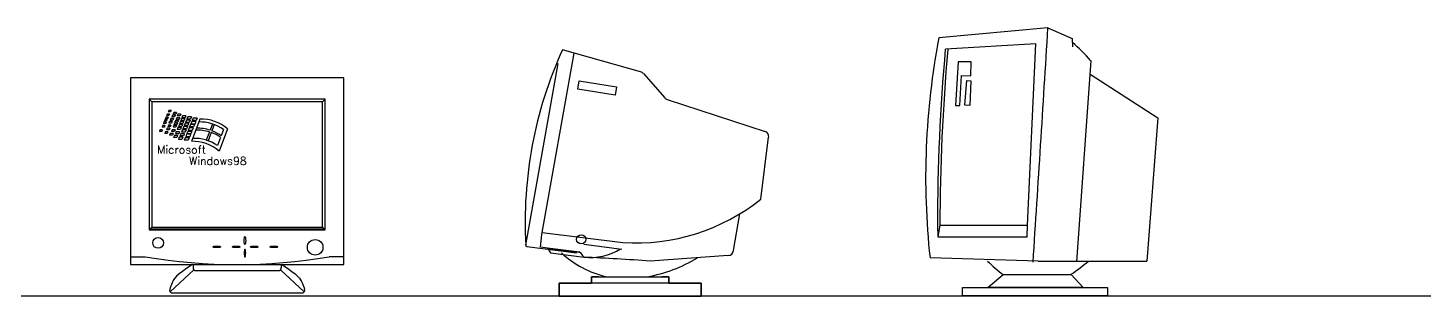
# Model space of a CAD drawing. Header units: inches. Extents: x 11.8 to 54.3, y 10.8 to 35.6.
# Drawn here: x 20.241 to 22.857, y 31.498 to 32.001 of the extents above; entities that cross this region are included whole.
import ezdxf

# ---------------------------------------------------------------- set-up
doc = ezdxf.new("R2010")
doc.units = ezdxf.units.IN
doc.header["$MEASUREMENT"] = 0
for name, color, linetype in [('02', 2, 'Continuous'), ('1', 1, 'Continuous'), ('4', 4, 'Continuous')]:
    doc.layers.add(name, color=color, linetype=linetype)
doc.styles.add('COMPLEX', font='COMPLEX.SHX')

msp = doc.modelspace()

# ---------------------------------------------------------------- linework, layer by layer
at = {"layer": '02'}
for p, q in [((21.2043, 31.6136), (21.2649, 31.9536)), ((22.13, 31.9706), (21.9602, 31.9608)), ((22.1139, 31.6306), (22.13, 31.9706)), ((21.1739, 31.5933), (21.2346, 31.9337)), ((21.9842, 31.937), (21.979, 31.855)), ((22.0085, 31.937), (21.9842, 31.937)), ((22.0079, 31.9107), (22.0085, 31.937)), ((21.2714, 31.8859), (21.2738, 31.9014)), ((21.2738, 31.9014), (21.3438, 31.8903)), ((21.9874, 31.855), (21.9906, 31.9113)), ((21.9906, 31.9113), (22.0079, 31.9107)), ((21.997, 31.8556), (22.0002, 31.9024)), ((22.0002, 31.9024), (22.0079, 31.9017)), ((22.0079, 31.9017), (22.006, 31.855)), ((21.3413, 31.8747), (21.2714, 31.8859)), ((21.3438, 31.8903), (21.3413, 31.8747)), ((20.798, 31.8669), (20.468, 31.8669)), ((20.473, 31.8619), (20.468, 31.8669)), ((20.468, 31.8669), (20.468, 31.6219)), ((20.5048, 31.8458), (20.5038, 31.8431)), ((20.5081, 31.8431), (20.5038, 31.8431)), ((20.5092, 31.8458), (20.5048, 31.8458)), ((20.5092, 31.8458), (20.5081, 31.8431)), ((20.793, 31.8619), (20.798, 31.8669)), ((20.798, 31.6219), (20.798, 31.8669)), ((21.979, 31.855), (21.9874, 31.855)), ((22.006, 31.855), (21.997, 31.8556)), ((20.4933, 31.8176), (20.4922, 31.8149)), ((20.4976, 31.8176), (20.4933, 31.8176)), ((20.4958, 31.8245), (20.4948, 31.8218)), ((20.4992, 31.8218), (20.4948, 31.8218)), ((20.5002, 31.8245), (20.4958, 31.8245)), ((20.4976, 31.8289), (20.4966, 31.8262)), ((20.5009, 31.8262), (20.4966, 31.8262)), ((20.4976, 31.8176), (20.4966, 31.8149)), ((20.502, 31.8289), (20.4976, 31.8289)), ((20.4996, 31.8336), (20.4985, 31.8308)), ((20.5029, 31.8308), (20.4985, 31.8308)), ((20.5002, 31.8245), (20.4992, 31.8218)), ((20.5039, 31.8336), (20.4996, 31.8336)), ((20.5018, 31.8392), (20.5007, 31.8365)), ((20.5051, 31.8365), (20.5007, 31.8365)), ((20.502, 31.8289), (20.5009, 31.8262)), ((20.5061, 31.8392), (20.5018, 31.8392)), ((20.5039, 31.8336), (20.5029, 31.8308)), ((20.5041, 31.8186), (20.5029, 31.8156)), ((20.509, 31.8186), (20.5041, 31.8186)), ((20.5061, 31.8392), (20.5051, 31.8365)), ((20.5064, 31.825), (20.5052, 31.8219)), ((20.5101, 31.8219), (20.5052, 31.8219)), ((20.5113, 31.825), (20.5064, 31.825)), ((20.5086, 31.8308), (20.5074, 31.8277)), ((20.5123, 31.8277), (20.5074, 31.8277)), ((20.509, 31.8186), (20.5078, 31.8156)), ((20.5135, 31.8308), (20.5086, 31.8308)), ((20.5113, 31.825), (20.5101, 31.8219)), ((20.5117, 31.8369), (20.5105, 31.8338)), ((20.5155, 31.8338), (20.5105, 31.8338)), ((20.5166, 31.8369), (20.5117, 31.8369)), ((20.5135, 31.8308), (20.5123, 31.8277)), ((20.5141, 31.8178), (20.5128, 31.8144)), ((20.5144, 31.8423), (20.5132, 31.8392)), ((20.5181, 31.8392), (20.5132, 31.8392)), ((20.5196, 31.8178), (20.5141, 31.8178)), ((20.5193, 31.8423), (20.5144, 31.8423)), ((20.5158, 31.8224), (20.5145, 31.819)), ((20.52, 31.819), (20.5145, 31.819)), ((20.5166, 31.8369), (20.5155, 31.8338)), ((20.5213, 31.8224), (20.5158, 31.8224)), ((20.5176, 31.8272), (20.5164, 31.8238)), ((20.5218, 31.8238), (20.5164, 31.8238)), ((20.5231, 31.8272), (20.5176, 31.8272)), ((20.5193, 31.8423), (20.5181, 31.8392)), ((20.5196, 31.8178), (20.5183, 31.8144)), ((20.5201, 31.8323), (20.5188, 31.8289)), ((20.5243, 31.8289), (20.5188, 31.8289)), ((20.5213, 31.8224), (20.52, 31.819)), ((20.5256, 31.8323), (20.5201, 31.8323)), ((20.5218, 31.8391), (20.5205, 31.8357)), ((20.526, 31.8357), (20.5205, 31.8357)), ((20.5272, 31.8391), (20.5218, 31.8391)), ((20.5231, 31.8272), (20.5218, 31.8238)), ((20.5247, 31.8195), (20.5233, 31.8157)), ((20.5256, 31.8323), (20.5243, 31.8289)), ((20.5308, 31.8195), (20.5247, 31.8195)), ((20.5266, 31.825), (20.5251, 31.8212)), ((20.5312, 31.8212), (20.5251, 31.8212)), ((20.5272, 31.8391), (20.526, 31.8357)), ((20.5326, 31.825), (20.5266, 31.825)), ((20.5287, 31.8304), (20.5273, 31.8266)), ((20.5333, 31.8266), (20.5273, 31.8266)), ((20.5348, 31.8304), (20.5287, 31.8304)), ((20.5307, 31.836), (20.5293, 31.8322)), ((20.5354, 31.8322), (20.5293, 31.8322)), ((20.5308, 31.8195), (20.5293, 31.8157)), ((20.5368, 31.836), (20.5307, 31.836)), ((20.5326, 31.825), (20.5312, 31.8212)), ((20.5348, 31.8304), (20.5333, 31.8266)), ((20.5353, 31.822), (20.5337, 31.8178)), ((20.5404, 31.8178), (20.5337, 31.8178)), ((20.542, 31.822), (20.5353, 31.822)), ((20.5368, 31.836), (20.5354, 31.8322)), ((20.538, 31.8279), (20.5364, 31.8236)), ((20.5431, 31.8236), (20.5364, 31.8236)), ((20.5447, 31.8279), (20.538, 31.8279)), ((20.5404, 31.8341), (20.5388, 31.8299)), ((20.5456, 31.8299), (20.5388, 31.8299)), ((20.5472, 31.8341), (20.5404, 31.8341)), ((20.542, 31.822), (20.5404, 31.8178)), ((20.5447, 31.8279), (20.5431, 31.8236)), ((20.5456, 31.8197), (20.5438, 31.815)), ((20.5472, 31.8341), (20.5456, 31.8299)), ((20.5531, 31.8197), (20.5456, 31.8197)), ((20.548, 31.8252), (20.5462, 31.8205)), ((20.5537, 31.8205), (20.5462, 31.8205)), ((20.5631, 31.8299), (20.5472, 31.7879)), ((20.5554, 31.8252), (20.548, 31.8252)), ((20.5505, 31.8317), (20.5487, 31.827)), ((20.5562, 31.827), (20.5487, 31.827)), ((20.558, 31.8317), (20.5505, 31.8317)), ((20.5531, 31.8197), (20.5513, 31.815)), ((20.5554, 31.8252), (20.5537, 31.8205)), ((20.558, 31.8317), (20.5562, 31.827)), ((20.5867, 31.8207), (20.5822, 31.8089)), ((20.5901, 31.8195), (20.5857, 31.8077)), ((20.4882, 31.8095), (20.4872, 31.8068)), ((20.4916, 31.8068), (20.4872, 31.8068)), ((20.4926, 31.8095), (20.4882, 31.8095)), ((20.4926, 31.8095), (20.4916, 31.8068)), ((20.4966, 31.8149), (20.4922, 31.8149)), ((20.4983, 31.8056), (20.4972, 31.8025)), ((20.5021, 31.8025), (20.4972, 31.8025)), ((20.5032, 31.8056), (20.4983, 31.8056)), ((20.5018, 31.8125), (20.5006, 31.8094)), ((20.5055, 31.8094), (20.5006, 31.8094)), ((20.5067, 31.8125), (20.5018, 31.8125)), ((20.5032, 31.8056), (20.5021, 31.8025)), ((20.5078, 31.8156), (20.5029, 31.8156)), ((20.5067, 31.8125), (20.5055, 31.8094)), ((20.5077, 31.803), (20.5064, 31.7996)), ((20.5119, 31.7996), (20.5064, 31.7996)), ((20.5131, 31.803), (20.5077, 31.803)), ((20.5111, 31.8099), (20.5098, 31.8065)), ((20.5153, 31.8065), (20.5098, 31.8065)), ((20.5166, 31.8099), (20.5111, 31.8099)), ((20.5131, 31.803), (20.5119, 31.7996)), ((20.5183, 31.8144), (20.5128, 31.8144)), ((20.5153, 31.7988), (20.5138, 31.795)), ((20.5199, 31.795), (20.5138, 31.795)), ((20.5166, 31.8099), (20.5153, 31.8065)), ((20.5213, 31.7988), (20.5153, 31.7988)), ((20.5189, 31.8059), (20.5175, 31.8021)), ((20.5235, 31.8021), (20.5175, 31.8021)), ((20.525, 31.8059), (20.5189, 31.8059)), ((20.5213, 31.7988), (20.5199, 31.795)), ((20.5221, 31.8141), (20.5206, 31.8104)), ((20.5267, 31.8104), (20.5206, 31.8104)), ((20.5281, 31.8141), (20.5221, 31.8141)), ((20.5244, 31.7958), (20.5228, 31.7916)), ((20.5295, 31.7916), (20.5228, 31.7916)), ((20.5293, 31.8157), (20.5233, 31.8157)), ((20.525, 31.8059), (20.5235, 31.8021)), ((20.5311, 31.7958), (20.5244, 31.7958)), ((20.5273, 31.8023), (20.5257, 31.7981)), ((20.5325, 31.7981), (20.5257, 31.7981)), ((20.5281, 31.8141), (20.5267, 31.8104)), ((20.5341, 31.8023), (20.5273, 31.8023)), ((20.5305, 31.8096), (20.5289, 31.8054)), ((20.5356, 31.8054), (20.5289, 31.8054)), ((20.5311, 31.7958), (20.5295, 31.7916)), ((20.5372, 31.8096), (20.5305, 31.8096)), ((20.533, 31.8159), (20.5314, 31.8117)), ((20.5381, 31.8117), (20.5314, 31.8117)), ((20.5341, 31.8023), (20.5325, 31.7981)), ((20.5397, 31.8159), (20.533, 31.8159)), ((20.5358, 31.7948), (20.534, 31.7901)), ((20.5372, 31.8096), (20.5356, 31.8054)), ((20.5433, 31.7948), (20.5358, 31.7948)), ((20.5383, 31.8013), (20.5366, 31.7966)), ((20.5441, 31.7966), (20.5366, 31.7966)), ((20.5397, 31.8159), (20.5381, 31.8117)), ((20.5458, 31.8013), (20.5383, 31.8013)), ((20.5407, 31.8068), (20.5389, 31.8021)), ((20.5464, 31.8021), (20.5389, 31.8021)), ((20.5482, 31.8068), (20.5407, 31.8068)), ((20.5431, 31.8131), (20.5413, 31.8085)), ((20.5488, 31.8085), (20.5413, 31.8085)), ((20.5433, 31.7948), (20.5415, 31.7901)), ((20.5505, 31.8131), (20.5431, 31.8131)), ((20.5513, 31.815), (20.5438, 31.815)), ((20.5458, 31.8013), (20.5441, 31.7966)), ((20.5482, 31.8068), (20.5464, 31.8021)), ((20.5505, 31.8131), (20.5488, 31.8085)), ((20.581, 31.8056), (20.5751, 31.7902)), ((20.5845, 31.8045), (20.5786, 31.789)), ((20.6018, 31.7955), (20.596, 31.78)), ((20.6151, 31.8114), (20.5994, 31.7696)), ((20.6074, 31.8103), (20.603, 31.7986)), ((20.5415, 31.7901), (20.534, 31.7901)), ((20.473, 31.6269), (20.468, 31.6219)), ((20.468, 31.6237), (20.798, 31.6237)), ((20.468, 31.6219), (20.798, 31.6219)), ((20.793, 31.6269), (20.798, 31.6219)), ((21.2012, 31.5897), (21.2043, 31.6136)), ((21.2049, 31.6172), (21.3557, 31.5981)), ((21.9454, 31.6306), (21.946, 31.6088)), ((21.9501, 31.6306), (21.946, 31.6088)), ((21.946, 31.6088), (22.1136, 31.6088)), ((21.9501, 31.6306), (22.1139, 31.6306)), ((22.1136, 31.6088), (22.1139, 31.6306)), ((21.2148, 31.5879), (21.2012, 31.5897)), ((21.2825, 31.5952), (21.3542, 31.5861)), ((20.433, 31.5717), (20.4605, 31.5717)), ((20.5504, 31.5569), (20.5504, 31.5507)), ((20.7156, 31.5569), (20.7156, 31.5507)), ((20.833, 31.5717), (20.8055, 31.5717))]:
    msp.add_line(p, q, dxfattribs=at)
for centre, radius in [((20.4849, 31.5977), 0.0102), ((21.2779, 31.6043), 0.00872), ((20.7792, 31.5893), 0.0146)]:
    msp.add_circle(centre, radius, dxfattribs=at)
for centre, radius, start, end in [((25.6516, 31.6305), 3.7062, 174.887, 179.998), ((25.6037, 31.6317), 3.6536, 174.8402, 180.0168), ((20.5629, 31.7471), 0.0773, 54.8384, 91.427), ((20.5649, 31.7526), 0.0773, 49.4836, 91.3695), ((20.5522, 31.7164), 0.0773, 55.4448, 92.0628), ((20.5582, 31.7318), 0.0773, 72.8556, 92.2324), ((20.5586, 31.7353), 0.0773, 72.1997, 91.5233), ((20.5582, 31.7318), 0.0773, 55.6056, 70.1225), ((20.5586, 31.7353), 0.0773, 54.9306, 69.4677), ((20.5491, 31.7109), 0.0773, 49.4836, 91.3691), ((21.2937, 31.6811), 0.1109, 264.521, 301.4009), ((20.633, 32.5669), 1.01, 260.1675, 279.8325), ((21.3869, 31.6592), 0.1364, 216.0953, 220.4329), ((21.0099, 25.8336), 5.7437, 86.03237, 87.27379), ((20.5554, 31.5507), 0.005, 180, 270), ((20.7106, 31.5507), 0.005, 270, 0)]:
    msp.add_arc(centre, radius, start, end, dxfattribs=at)
for centre, major_axis in [((20.6476, 31.602), (0, 0.00752)), ((20.5947, 31.5903), (0.00752, 0)), ((20.6313, 31.5903), (0.00752, 0)), ((20.665, 31.5903), (0.00752, 0)), ((20.702, 31.5903), (0.00752, 0))]:
    msp.add_ellipse(centre, major_axis=major_axis, ratio=0.192175, dxfattribs=at)
at = {"layer": '02', "extrusion": (0, 0, -1)}
msp.add_ellipse((20.6476, 31.5786), major_axis=(0, -0.00752), ratio=0.192175, dxfattribs=at)
at = {"layer": '02', "invisible_edges": 12}
for points in [[(21.2748, 31.5802, -0.484), (21.2148, 31.5879, -0.484), (21.2148, 31.5879)], [(21.2767, 31.5788), (21.2767, 31.5788, -0.484), (21.2748, 31.5802, -0.484)], [(21.2748, 31.5802, -0.484), (21.2748, 31.5802), (21.2767, 31.5788)]]:
    msp.add_3dface(points, dxfattribs=at)
at = {"layer": '1'}
msp.add_line((12.1152, 31.4983), (32.4414, 31.4983), dxfattribs=at)
at = {"layer": '4'}
for p, q in [((22.1525, 32.0007), (21.9481, 31.9824)), ((22.1525, 32.0007), (22.198, 31.9808)), ((22.198, 31.9808), (22.1986, 31.9653)), ((21.389, 31.9182), (21.2428, 31.9599)), ((22.2326, 31.9395), (22.2057, 31.5623)), ((20.833, 31.9069), (20.433, 31.9069)), ((20.433, 31.9069), (20.433, 31.5569)), ((20.833, 31.5569), (20.833, 31.9069)), ((21.3947, 31.915), (21.4343, 31.8697)), ((22.2317, 31.9141), (22.3586, 31.8319)), ((20.793, 31.8619), (20.473, 31.8619)), ((20.473, 31.8619), (20.473, 31.6269)), ((20.793, 31.6269), (20.793, 31.8619)), ((21.4388, 31.8667), (21.6223, 31.8068)), ((22.3586, 31.8319), (22.3379, 31.5635)), ((21.6144, 31.6798), (21.6291, 31.796)), ((21.563, 31.5833), (21.575, 31.6522)), ((20.473, 31.6269), (20.793, 31.6269)), ((21.1756, 31.591), (21.2692, 31.5791)), ((21.2148, 31.5879), (21.22, 31.5787)), ((20.433, 31.5569), (20.833, 31.5569)), ((21.22, 31.5787), (21.2831, 31.5707)), ((21.5529, 31.5739), (21.4073, 31.5635)), ((22.1343, 31.5635), (21.9315, 31.5696)), ((22.1343, 31.5635), (22.3379, 31.5635)), ((20.5074, 31.5058), (20.552, 31.547)), ((20.5554, 31.5457), (20.7106, 31.5457)), ((20.7586, 31.5058), (20.714, 31.547)), ((21.2968, 31.5342), (21.2968, 31.5221)), ((21.2968, 31.5342), (21.31, 31.5342)), ((21.31, 31.5342), (21.4287, 31.5342)), ((21.4287, 31.5342), (21.442, 31.5342)), ((21.442, 31.5342), (21.442, 31.5221)), ((20.5114, 31.5037), (20.7546, 31.5037)), ((21.2363, 31.5221), (21.2363, 31.4979)), ((21.2363, 31.5221), (21.2968, 31.5221)), ((21.442, 31.5221), (21.2968, 31.5221)), ((21.442, 31.5221), (21.5025, 31.5221)), ((21.5025, 31.5221), (21.5025, 31.4979)), ((21.2363, 31.4979), (21.5025, 31.4979))]:
    msp.add_line(p, q, dxfattribs=at)
for points in [[(22.0688, 31.5382), (22.1959, 31.5386), (22.2186, 31.5137), (22.0398, 31.5137)], [(21.9922, 31.5137), (22.2642, 31.5137), (22.2642, 31.4983), (21.9922, 31.4983)]]:
    msp.add_lwpolyline(points, close=True, dxfattribs=at)
for centre, radius, start, end in [((-66.5125, 37.41), 88.8298, 356.224955, 356.508812), ((23.3185, 31.7205), 1.3952, 169.1805, 186.2059), ((21.9542, 31.6365), 0.7815, 155.5537, 183.1667), ((22.0645, 31.8026), 0.2167, 39.18, 51.9009), ((21.3872, 31.9084), 0.01, 41.1601, 79.3718), ((21.4419, 31.8762, -0.0003), 0.01, 221.1601, 251.9088), ((21.6192, 31.7973, -0.0003), 0.01, 352.7658, 71.9088), ((21.3795, 31.9732), 0.3758, 266.3763, 308.6828), ((21.1759, 31.593), 0.002, 169.8926, 262.7757), ((21.553, 31.5839), 0.01, 269.2923, 356.6604), ((21.37, 31.72), 0.1913, 227.5946, 256.187), ((21.3576, 31.7927), 0.2622, 279.6769, 301.7542), ((22.2125, 31.7353), 0.2439, 224.7513, 233.8962), ((22.0337, 31.7854), 0.2952, 303.3161, 311.2929), ((20.5114, 31.5087), 0.005, 162.3544, 270), ((20.7546, 31.5087), 0.005, 270, 17.6456)]:
    msp.add_arc(centre, radius, start, end, dxfattribs=at)
for points in [[(20.5494, 31.5569), (20.518, 31.5372), (20.5121, 31.5262), (20.508, 31.5145), (20.5067, 31.5103)], [(20.7166, 31.5569), (20.748, 31.5372), (20.7539, 31.5262), (20.758, 31.5145), (20.7594, 31.5103)]]:
    msp.add_open_spline(points, degree=3, knots=[24.378193, 24.378193, 24.378193, 24.378193, 48.535416, 61.805232, 61.805232, 61.805232, 61.805232], dxfattribs=at)
for points, invisible_edges in [([(21.2748, 31.5802), (21.2748, 31.5802, -0.484), (21.2148, 31.5879)], 2), ([(21.2968, 31.5221), (21.2968, 31.5342), (21.31, 31.5342)], 12), ([(21.31, 31.5342, -0.484), (21.2968, 31.5342, -0.484), (21.2968, 31.5221, -0.484)], 12), ([(21.2968, 31.5221, -0.484), (21.2968, 31.5342, -0.484), (21.2968, 31.5342)], 12), ([(21.2968, 31.5342), (21.2968, 31.5221), (21.2968, 31.5221, -0.484)], 12), ([(21.2968, 31.5342, -0.484), (21.31, 31.5342, -0.484), (21.31, 31.5342)], 12), ([(21.31, 31.5342), (21.2968, 31.5342), (21.2968, 31.5342, -0.484)], 12), ([(21.4287, 31.5342), (21.442, 31.5342), (21.442, 31.5221)], 12), ([(21.442, 31.5221, -0.484), (21.442, 31.5342, -0.484), (21.4287, 31.5342, -0.484)], 12), ([(21.4287, 31.5342), (21.4287, 31.5342, -0.484), (21.442, 31.5342, -0.484)], 12), ([(21.442, 31.5342, -0.484), (21.442, 31.5342), (21.4287, 31.5342)], 12), ([(21.442, 31.5342), (21.442, 31.5342, -0.484), (21.442, 31.5221)], 2), ([(21.442, 31.5342, -0.484), (21.442, 31.5221, -0.484), (21.442, 31.5221)], 12), ([(21.5025, 31.4979), (21.2363, 31.5221), (21.2968, 31.5221)], 13), ([(21.5025, 31.4979), (21.2363, 31.4979), (21.2363, 31.5221)], 12), ([(21.2968, 31.5221, -0.484), (21.2363, 31.5221, -0.484), (21.2363, 31.4979, -0.484)], 12), ([(21.2968, 31.5221, -0.484), (21.2363, 31.4979, -0.484), (21.5025, 31.4979, -0.484)], 13), ([(21.2363, 31.4979), (21.2363, 31.5221, -0.484), (21.2363, 31.5221)], 1), ([(21.2363, 31.4979), (21.2363, 31.4979, -0.484), (21.2363, 31.5221, -0.484)], 12), ([(21.2363, 31.5221), (21.2968, 31.5221, -0.484), (21.2968, 31.5221)], 1), ([(21.2363, 31.5221), (21.2363, 31.5221, -0.484), (21.2968, 31.5221, -0.484)], 12), ([(21.442, 31.5221), (21.5025, 31.5221), (21.5025, 31.4979)], 12), ([(21.5025, 31.4979, -0.484), (21.5025, 31.5221, -0.484), (21.442, 31.5221, -0.484)], 12), ([(21.442, 31.5221, -0.484), (21.5025, 31.5221, -0.484), (21.5025, 31.5221)], 12), ([(21.5025, 31.5221), (21.442, 31.5221), (21.442, 31.5221, -0.484)], 12), ([(21.5025, 31.5221), (21.5025, 31.5221, -0.484), (21.5025, 31.4979, -0.484)], 12), ([(21.5025, 31.4979, -0.484), (21.5025, 31.4979), (21.5025, 31.5221)], 12), ([(21.5025, 31.4979), (21.5025, 31.4979, -0.484), (21.2363, 31.4979)], 2), ([(21.5025, 31.4979, -0.484), (21.2363, 31.4979, -0.484), (21.2363, 31.4979)], 12)]:
    msp.add_3dface(points, dxfattribs=dict(at, invisible_edges=invisible_edges))

# ---------------------------------------------------------------- texts
at = {"layer": '4', "extrusion": (0, 0, -1), "style": 'COMPLEX', "text_generation_flag": 2}
for s, p in [('Microsoft', (-20.4832, 31.765)), ('Windows98', (-20.5429, 31.7439))]:
    msp.add_text(s, height=0.015, dxfattribs=at).set_placement(p)

doc.saveas('drawing.dxf')
